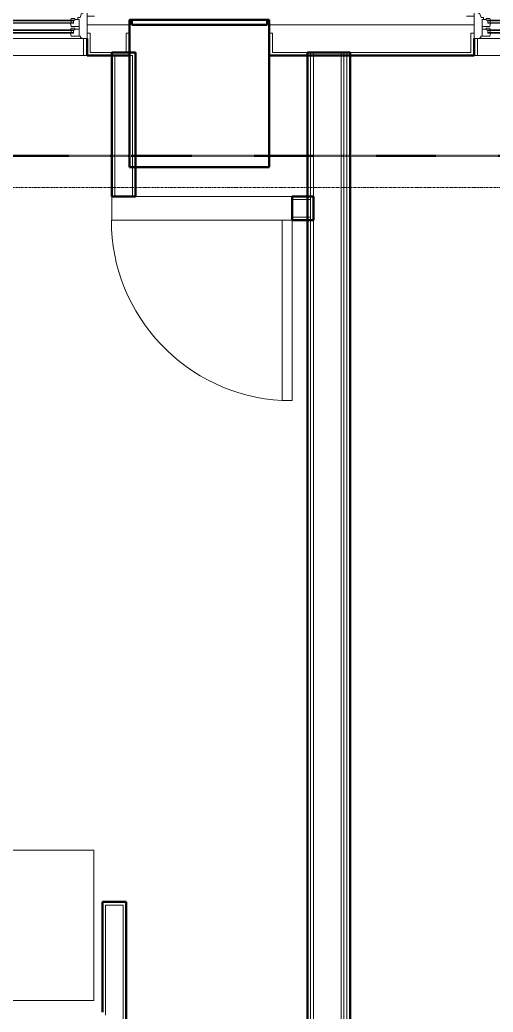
# Model space of a CAD drawing. Header units: inches. Extents: x -4235 to -464, y 9767 to 12359.
# Drawn here: x -3265.9 to -3171.5, y 10651.5 to 10849.6 of the extents above; entities that cross this region are included whole.
import ezdxf

# ---------------------------------------------------------------- set-up
doc = ezdxf.new("R2010")
doc.units = ezdxf.units.IN
doc.header["$MEASUREMENT"] = 0
doc.linetypes.add('Dash 1_16_', pattern=[0.125, 0.0625, -0.0625])
doc.linetypes.add('Grid Line 1_2_', pattern=[0.875, 0.5, -0.125, 0.125, -0.125])
for name, color, linetype, lineweight in [('0-1', 7, 'Continuous', 5), ('0-2', 10, 'Continuous', 9), ('A-DOOR-1', 10, 'Continuous', 9), ('A-DOOR-2', 50, 'Continuous', 20), ('A-GENM', 5, 'Continuous', 9), ('A-GENM-4', 5, 'Continuous', 50), ('A-GLAZ-1', 151, 'Continuous', 9), ('A-GLAZ-2', 151, 'Continuous', 20), ('A-WALL', 113, 'Continuous', 13), ('A-WALL-1', 7, 'Continuous', 50), ('A-WALL-2', 250, 'Continuous', 13), ('A-WALL-3', 10, 'Continuous', 9), ('A-WALL-4', 254, 'Continuous', 9), ('A-WALL-5', 113, 'Continuous', 9), ('A-WALL-6', 113, 'Continuous', 50), ('C-PROP-LINE-1', 91, 'Dash 1_16_', 50), ('I-WALL-1', 7, 'Continuous', 50), ('Q-SPCQ-1', 10, 'Continuous', 9), ('S-GRID-1', 1, 'Grid Line 1_2_', 9)]:
    doc.layers.add(name, color=color, linetype=linetype, lineweight=lineweight)

# ---------------------------------------------------------------- blocks, each defined once
blk = doc.blocks.new('SWING - SINGLE - FLUSH - 36_ x 80_ - OFFSET PIVOT DOOR AT MAGIC PAK AND WASHER_DRYER-3199415-BACKGROUND - RCP - 2ND FLOOR')
at = {"layer": 'A-DOOR-1'}
blk.add_arc((18, -2.37), 36.07, 180, 266.8211, dxfattribs=at)
at = {"layer": 'A-DOOR-2'}
for p, q in [((16, -2.37), (16, -38.39)), ((18, -2.37), (16, -2.37)), ((18, -2.37), (18, -38.39)), ((18, -38.39), (16, -38.39))]:
    blk.add_line(p, q, dxfattribs=at)
blk = doc.blocks.new('Refrigerator_-_Side-by-Side_6047 - 36_ X 30_-1372843-BACKGROUND - RCP - 2ND FLOOR')
at = {"layer": 'Q-SPCQ-1'}
for p, q in [((-17.88, 15.58), (17.87, 15.58)), ((-17.88, -14.42), (-17.88, 15.58)), ((17.87, 15.58), (17.87, -14.42)), ((17.87, -14.42), (-17.88, -14.42))]:
    blk.add_line(p, q, dxfattribs=at)
blk = doc.blocks.new('CTR - 1st Phase - Unit Layouts_rvt-1-BACKGROUND - RCP - 2ND FLOOR')
at = {"layer": 'A-WALL-1'}
for p, q in [((-3247.6, 10814.39), (-3247.6, 10843.13)), ((-3247.6, 10843.13), (-3246.97, 10843.13)), ((-3246.97, 10843.13), (-3243.47, 10843.13)), ((-3243.47, 10843.13), (-3242.85, 10843.13)), ((-3242.85, 10843.13), (-3242.85, 10814.39)), ((-3242.85, 10814.39), (-3247.6, 10814.39)), ((-3211.6, 10809.64), (-3211.6, 10814.39)), ((-3211.6, 10814.39), (-3207.32, 10814.39)), ((-3207.32, 10814.39), (-3207.32, 10813.77)), ((-3207.32, 10813.77), (-3207.32, 10810.27)), ((-3207.32, 10810.27), (-3207.32, 10809.64)), ((-3207.32, 10809.64), (-3211.6, 10809.64)), ((-3249.45, 10651.54), (-3249.45, 10673.55)), ((-3249.45, 10673.55), (-3248.82, 10673.55)), ((-3248.82, 10673.55), (-3245.32, 10673.55)), ((-3245.32, 10673.55), (-3244.7, 10673.55)), ((-3244.7, 10673.55), (-3244.7, 10568.04))]:
    blk.add_line(p, q, dxfattribs=at)
at = {"layer": 'A-WALL-2'}
for p, q in [((-3246.97, 10842.51), (-3246.97, 10814.39)), ((-3246.97, 10842.51), (-3243.47, 10842.51)), ((-3243.47, 10842.51), (-3243.47, 10814.39)), ((-3211.6, 10813.77), (-3207.95, 10813.77)), ((-3207.95, 10813.77), (-3207.95, 10810.27)), ((-3211.6, 10810.27), (-3207.95, 10810.27)), ((-3248.82, 10672.93), (-3245.32, 10672.93)), ((-3248.82, 10672.93), (-3248.82, 10650.92)), ((-3245.32, 10672.93), (-3245.32, 10568.04))]:
    blk.add_line(p, q, dxfattribs=at)
at = {"layer": 'A-WALL-3'}
for p, q in [((-3247.6, 10814.39), (-3247.6, 10809.64)), ((-3211.6, 10814.39), (-3242.85, 10814.39)), ((-3242.85, 10809.64), (-3247.6, 10809.64)), ((-3242.85, 10809.64), (-3211.6, 10809.64))]:
    blk.add_line(p, q, dxfattribs=at)
at = {"layer": 'A-WALL-4'}
for p, q in [((-3242.85, 10814.39), (-3247.6, 10814.39)), ((-3211.6, 10809.64), (-3211.6, 10814.39))]:
    blk.add_line(p, q, dxfattribs=at)
at = {"layer": '0-2'}
for name, p in [('SWING - SINGLE - FLUSH - 36_ x 80_ - OFFSET PIVOT DOOR AT MAGIC PAK AND WASHER_DRYER-3199415-BACKGROUND - RCP - 2ND FLOOR', (-3229.6, 10812.02)), ('Refrigerator_-_Side-by-Side_6047 - 36_ X 30_-1372843-BACKGROUND - RCP - 2ND FLOOR', (-3269.05, 10668.28))]:
    blk.add_blockref(name, p, dxfattribs=at)
blk = doc.blocks.new('CTR - 1st Phase - Common Walls_rvt-1-BACKGROUND - RCP - 2ND FLOOR')
at = {"layer": 'A-WALL-2'}
for p, q in [((-3207.95, 10476.16), (-3207.95, 10843.14)), ((-3207.32, 10476.16), (-3207.32, 10843.14)), ((-3201.82, 10476.16), (-3201.82, 10843.14)), ((-3201.32, 10476.16), (-3201.32, 10843.14)), ((-3200.7, 10476.16), (-3200.7, 10843.14))]:
    blk.add_line(p, q, dxfattribs=at)
at = {"layer": 'I-WALL-1'}
for p, q in [((-3208.57, 10476.16), (-3208.57, 10843.14)), ((-3208.57, 10843.14), (-3200.07, 10843.14)), ((-3200.07, 10843.14), (-3200.07, 10582.66))]:
    blk.add_line(p, q, dxfattribs=at)
blk = doc.blocks.new('Window-Double_Hung-Andersen-400_Series-Tilt_Wash - DOUBLE HUNG - REVERSE COTTAGE - 2ND FLOOR-V147-BACKGROUND - RCP - 2ND FLOOR')
at = {"layer": 'A-GLAZ-1'}
for p, q in [((-16.29, 2.5), (-15.7, 2.5)), ((-16.29, 2.12), (-15.7, 2.12)), ((-15.82, 2.5), (-15.82, 2.12)), ((-15.7, 2.63), (15.7, 2.63)), ((-15.7, 2.5), (15.7, 2.5)), ((-15.7, 2.12), (15.7, 2.12)), ((-15.7, 2), (15.7, 2)), ((16.29, 2.5), (15.7, 2.5)), ((16.29, 2.12), (15.7, 2.12)), ((15.82, 2.5), (15.82, 2.12)), ((-16.29, 0.56), (-15.7, 0.56)), ((-16.29, 0.19), (-15.7, 0.19)), ((-15.82, 0.56), (-15.82, 0.19)), ((-15.7, 0.69), (15.7, 0.69)), ((-15.7, 0.56), (15.7, 0.56)), ((-15.7, 0.19), (15.7, 0.19)), ((-15.7, 0.06), (15.7, 0.06)), ((16.29, 0.56), (15.7, 0.56)), ((16.29, 0.19), (15.7, 0.19)), ((15.82, 0.56), (15.82, 0.19)), ((18.95, -1.06), (-18.95, -1.06)), ((-18.95, -1.06), (-18.95, -4.44)), ((-18.32, -1.06), (-18.32, -4.44)), ((18.32, -1.06), (18.32, -4.44)), ((18.95, -4.44), (18.95, -1.06)), ((-19.01, -2.44), (-19.01, -3.94)), ((-19.01, -2.44), (-18.95, -2.44)), ((-19.01, -3.94), (-18.95, -3.94)), ((18.95, -2.44), (19.01, -2.44)), ((18.95, -3.94), (19.01, -3.94)), ((19.01, -3.94), (19.01, -2.44)), ((-18.95, -4.44), (18.95, -4.44))]:
    blk.add_line(p, q, dxfattribs=at)
at = {"layer": 'A-GLAZ-2'}
for p, q in [((19.01, 4.81), (-19.01, 4.81)), ((-19.01, 4.81), (-19.01, -1.06)), ((-18.2, 4.81), (-18.2, 4)), ((-18.2, 4), (-17.92, 4)), ((-17.92, 4), (-17.61, 3.19)), ((17.92, 4), (17.61, 3.19)), ((18.2, 4), (17.92, 4)), ((18.2, 4.81), (18.2, 4)), ((19.01, -1.06), (19.01, 4.81)), ((-19.01, 3.44), (-20.34, 3.44)), ((-17.61, 3.19), (-17.14, 3.19)), ((-17.42, 2.75), (-16.57, 2.75)), ((-17.42, 2.75), (-17.42, -0.56)), ((-17.14, 3.19), (-17.14, 2.75)), ((-15.86, 2.97), (-16.57, 2.97)), ((-16.57, 2.63), (-16.57, 2.97)), ((-15.7, 2.63), (-16.57, 2.63)), ((-16.29, 2.63), (-16.29, 2)), ((-15.7, 2), (-16.29, 2)), ((-15.86, 2.97), (-15.7, 2.63)), ((-15.86, 1.37), (-15.7, 2)), ((15.86, 2.97), (15.7, 2.63)), ((15.7, 2.63), (16.57, 2.63)), ((15.7, 2), (16.29, 2)), ((15.86, 1.37), (15.7, 2)), ((15.86, 2.97), (16.57, 2.97)), ((16.29, 2.63), (16.29, 2)), ((16.57, 2.63), (16.57, 2.97)), ((17.42, 2.75), (16.57, 2.75)), ((17.14, 3.19), (17.14, 2.75)), ((17.61, 3.19), (17.14, 3.19)), ((17.42, 2.75), (17.42, -0.56)), ((19.01, 3.44), (20.51, 3.44)), ((-17.42, 1.37), (-15.86, 1.37)), ((-17.42, 0.81), (-16.57, 0.81)), ((-15.86, 1.03), (-16.57, 1.03)), ((-16.57, 0.69), (-16.57, 1.03)), ((-15.7, 0.69), (-16.57, 0.69)), ((-16.29, 0.69), (-16.29, 0.06)), ((-15.7, 0.06), (-16.29, 0.06)), ((-15.86, 1.03), (-15.7, 0.69)), ((-15.86, -0.56), (-15.7, 0.06)), ((15.86, 1.03), (15.7, 0.69)), ((15.7, 0.69), (16.57, 0.69)), ((15.7, 0.06), (16.29, 0.06)), ((15.86, -0.56), (15.7, 0.06)), ((17.42, 1.37), (15.86, 1.37)), ((15.86, 1.03), (16.57, 1.03)), ((16.29, 0.69), (16.29, 0.06)), ((16.57, 0.69), (16.57, 1.03)), ((17.42, 0.81), (16.57, 0.81)), ((-19.01, -1.06), (19.01, -1.06)), ((-17.67, -0.78), (-18, -1.06)), ((-17.67, -0.78), (-17.67, -0.56)), ((-17.67, -0.56), (-15.86, -0.56)), ((17.67, -0.56), (15.86, -0.56)), ((17.67, -0.78), (17.67, -0.56)), ((17.67, -0.78), (18, -1.06))]:
    blk.add_line(p, q, dxfattribs=at)
blk = doc.blocks.new('V-Series_EWC4_SPVU_RFA_2015 - 2ND AND 3RD FLOOR-2226480-BACKGROUND - RCP - 2ND FLOOR')
at = {"layer": 'A-GENM-4'}
for p, q in [((-3858.97, 11734.83), (-3858.97, 11735.26)), ((-3858.97, 11735.26), (-3829.54, 11735.26)), ((-3858.97, 11734.33), (-3858.97, 11734.83)), ((-3858.97, 11734.83), (-3857.97, 11734.83)), ((-3857.97, 11734.83), (-3858.97, 11734.83)), ((-3858.97, 11708.33), (-3858.97, 11734.33)), ((-3857.97, 11734.83), (-3857.97, 11734.33)), ((-3857.97, 11707.83), (-3857.97, 11734.83)), ((-3857.97, 11734.33), (-3857.97, 11708.33)), ((-3829.54, 11735.26), (-3829.54, 11707.39)), ((-3858.97, 11707.83), (-3858.97, 11708.33)), ((-3857.97, 11707.83), (-3858.97, 11707.83)), ((-3858.97, 11707.39), (-3858.97, 11707.83)), ((-3858.97, 11707.83), (-3857.97, 11707.83)), ((-3857.97, 11708.33), (-3857.97, 11707.83)), ((-3829.54, 11707.39), (-3858.97, 11707.39))]:
    blk.add_line(p, q, dxfattribs=at)
blk = doc.blocks.new('Window-Double_Hung-Andersen-400_Series-Tilt_Wash - DOUBLE HUNG - REVERSE COTTAGE - 2ND FLOOR-2888385-BACKGROUND - RCP - 2ND FLOOR')
at = {"layer": 'A-GLAZ-1'}
for p, q in [((-16.29, 2.5), (-15.7, 2.5)), ((-16.29, 2.12), (-15.7, 2.12)), ((-15.82, 2.5), (-15.82, 2.12)), ((-15.7, 2.63), (15.7, 2.63)), ((-15.7, 2.5), (15.7, 2.5)), ((-15.7, 2.12), (15.7, 2.12)), ((-15.7, 2), (15.7, 2)), ((16.29, 2.5), (15.7, 2.5)), ((16.29, 2.12), (15.7, 2.12)), ((15.82, 2.5), (15.82, 2.12)), ((-16.29, 0.56), (-15.7, 0.56)), ((-16.29, 0.19), (-15.7, 0.19)), ((-15.82, 0.56), (-15.82, 0.19)), ((-15.7, 0.69), (15.7, 0.69)), ((-15.7, 0.56), (15.7, 0.56)), ((-15.7, 0.19), (15.7, 0.19)), ((-15.7, 0.06), (15.7, 0.06)), ((16.29, 0.56), (15.7, 0.56)), ((16.29, 0.19), (15.7, 0.19)), ((15.82, 0.56), (15.82, 0.19)), ((18.95, -1.06), (-18.95, -1.06)), ((-18.95, -1.06), (-18.95, -4.44)), ((-18.32, -1.06), (-18.32, -4.44)), ((18.32, -1.06), (18.32, -4.44)), ((18.95, -4.44), (18.95, -1.06)), ((-19.01, -2.44), (-19.01, -3.94)), ((-19.01, -2.44), (-18.95, -2.44)), ((-19.01, -3.94), (-18.95, -3.94)), ((18.95, -2.44), (19.01, -2.44)), ((18.95, -3.94), (19.01, -3.94)), ((19.01, -3.94), (19.01, -2.44)), ((-18.95, -4.44), (18.95, -4.44))]:
    blk.add_line(p, q, dxfattribs=at)
at = {"layer": 'A-GLAZ-2'}
for p, q in [((19.01, 4.81), (-19.01, 4.81)), ((-19.01, 4.81), (-19.01, -1.06)), ((-18.2, 4.81), (-18.2, 4)), ((-18.2, 4), (-17.92, 4)), ((-17.92, 4), (-17.61, 3.19)), ((17.92, 4), (17.61, 3.19)), ((18.2, 4), (17.92, 4)), ((18.2, 4.81), (18.2, 4)), ((19.01, -1.06), (19.01, 4.81)), ((-19.01, 3.44), (-20.51, 3.44)), ((-17.61, 3.19), (-17.14, 3.19)), ((-17.42, 2.75), (-16.57, 2.75)), ((-17.42, 2.75), (-17.42, -0.56)), ((-17.14, 3.19), (-17.14, 2.75)), ((-15.86, 2.97), (-16.57, 2.97)), ((-16.57, 2.63), (-16.57, 2.97)), ((-15.7, 2.63), (-16.57, 2.63)), ((-16.29, 2.63), (-16.29, 2)), ((-15.7, 2), (-16.29, 2)), ((-15.86, 2.97), (-15.7, 2.63)), ((-15.86, 1.37), (-15.7, 2)), ((15.86, 2.97), (15.7, 2.63)), ((15.7, 2.63), (16.57, 2.63)), ((15.7, 2), (16.29, 2)), ((15.86, 1.37), (15.7, 2)), ((15.86, 2.97), (16.57, 2.97)), ((16.29, 2.63), (16.29, 2)), ((16.57, 2.63), (16.57, 2.97)), ((17.42, 2.75), (16.57, 2.75)), ((17.14, 3.19), (17.14, 2.75)), ((17.61, 3.19), (17.14, 3.19)), ((17.42, 2.75), (17.42, -0.56)), ((19.01, 3.44), (20.51, 3.44)), ((-17.42, 1.37), (-15.86, 1.37)), ((-17.42, 0.81), (-16.57, 0.81)), ((-15.86, 1.03), (-16.57, 1.03)), ((-16.57, 0.69), (-16.57, 1.03)), ((-15.7, 0.69), (-16.57, 0.69)), ((-16.29, 0.69), (-16.29, 0.06)), ((-15.7, 0.06), (-16.29, 0.06)), ((-15.86, 1.03), (-15.7, 0.69)), ((-15.86, -0.56), (-15.7, 0.06)), ((15.86, 1.03), (15.7, 0.69)), ((15.7, 0.69), (16.57, 0.69)), ((15.7, 0.06), (16.29, 0.06)), ((15.86, -0.56), (15.7, 0.06)), ((17.42, 1.37), (15.86, 1.37)), ((15.86, 1.03), (16.57, 1.03)), ((16.29, 0.69), (16.29, 0.06)), ((16.57, 0.69), (16.57, 1.03)), ((17.42, 0.81), (16.57, 0.81)), ((-19.01, -1.06), (19.01, -1.06)), ((-17.67, -0.78), (-18, -1.06)), ((-17.67, -0.78), (-17.67, -0.56)), ((-17.67, -0.56), (-15.86, -0.56)), ((17.67, -0.56), (15.86, -0.56)), ((17.67, -0.78), (17.67, -0.56)), ((17.67, -0.78), (18, -1.06))]:
    blk.add_line(p, q, dxfattribs=at)
blk = doc.blocks.new('Family - ___-2835903-BACKGROUND - RCP - 2ND FLOOR')
at = {"layer": 'C-PROP-LINE-1'}
blk.add_line((-2096.82, 10822.49), (-3400.92, 10822.49), dxfattribs=at)

msp = doc.modelspace()

# ---------------------------------------------------------------- linework, layer by layer
at = {"layer": 'A-WALL'}
for p, q in [((-3252.51, 10848.64), (-3244.06, 10848.64)), ((-3216.19, 10848.64), (-3175.34, 10848.64)), ((-3252.51, 10846.95), (-3251.89, 10846.95)), ((-3251.89, 10843.14), (-3251.89, 10846.95)), ((-3244.69, 10846.95), (-3244.06, 10846.95)), ((-3244.69, 10846.95), (-3244.69, 10843.14)), ((-3216.19, 10846.95), (-3215.56, 10846.95)), ((-3215.56, 10843.14), (-3215.56, 10846.95)), ((-3175.96, 10846.95), (-3175.34, 10846.95)), ((-3175.96, 10846.95), (-3175.96, 10843.14)), ((-3244.69, 10843.14), (-3251.89, 10843.14)), ((-3175.96, 10843.14), (-3215.56, 10843.14))]:
    msp.add_line(p, q, dxfattribs=at)
at = {"layer": 'A-WALL-5'}
for p, q in [((-3252.57, 10842.51), (-3252.51, 10842.51)), ((-3175.34, 10842.51), (-3175.27, 10842.51))]:
    msp.add_line(p, q, dxfattribs=at)
at = {"layer": 'A-WALL-6'}
for p, q in [((-3244.06, 10849.64), (-3244.06, 10842.51)), ((-3216.19, 10842.51), (-3216.19, 10849.64)), ((-3252.51, 10842.51), (-3252.51, 10845.89)), ((-3175.34, 10845.89), (-3175.34, 10842.51)), ((-3244.06, 10842.51), (-3252.51, 10842.51)), ((-3175.34, 10842.51), (-3216.19, 10842.51))]:
    msp.add_line(p, q, dxfattribs=at)
at = {"layer": 'S-GRID-1'}
msp.add_line((-464.45, 10816.19), (-4185.7, 10816.19), dxfattribs=at)

# ---------------------------------------------------------------- block references
at = {"layer": '0-1'}
for name in ['CTR - 1st Phase - Unit Layouts_rvt-1-BACKGROUND - RCP - 2ND FLOOR', 'CTR - 1st Phase - Common Walls_rvt-1-BACKGROUND - RCP - 2ND FLOOR']:
    msp.add_blockref(name, (0, 0), dxfattribs=at)
at = {"layer": 'A-GENM', "rotation": 269.9999999999999}
msp.add_blockref('V-Series_EWC4_SPVU_RFA_2015 - 2ND AND 3RD FLOOR-2226480-BACKGROUND - RCP - 2ND FLOOR', (-14951.45, 6990.67), dxfattribs=at)
at = {"layer": 'A-GLAZ-1'}
for name, p in [('Window-Double_Hung-Andersen-400_Series-Tilt_Wash - DOUBLE HUNG - REVERSE COTTAGE - 2ND FLOOR-V147-BACKGROUND - RCP - 2ND FLOOR', (-3271.52, 10846.95)), ('Window-Double_Hung-Andersen-400_Series-Tilt_Wash - DOUBLE HUNG - REVERSE COTTAGE - 2ND FLOOR-2888385-BACKGROUND - RCP - 2ND FLOOR', (-3156.32, 10846.95))]:
    msp.add_blockref(name, p, dxfattribs=at)
at = {"layer": 'C-PROP-LINE-1'}
msp.add_blockref('Family - ___-2835903-BACKGROUND - RCP - 2ND FLOOR', (0, 0), dxfattribs=at)

doc.saveas('drawing.dxf')
